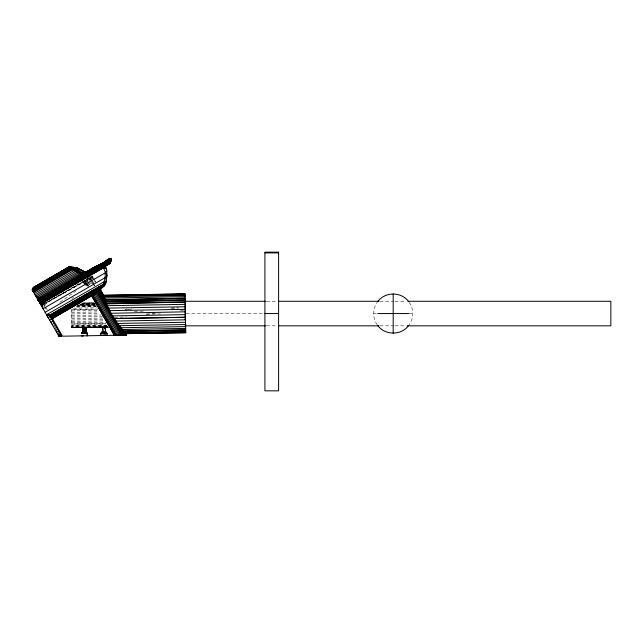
<?xml version="1.0" encoding="UTF-8"?>
<svg xmlns="http://www.w3.org/2000/svg" width="643" height="643" viewBox="0 0 643 643"><rect width="100%" height="100%" fill="white"/><g stroke="black" fill="none" stroke-linecap="round" stroke-linejoin="round"><path stroke-width="0.48" stroke-dasharray="3.21 2.41" d="M83.437 333.331L85.39 333.492L83.518 333.524L84.45 333.508L84.354 327.464L83.357 327.424L84.876 327.464C86.684 334.698 83.461 329.168 82.248 333.355L81.291 333.564L82.714 331.619L85.423 331.587L85.439 327.496L83.357 327.424L107.839 327.086L84.989 327.464C83.735 331.595 85.696 330.944 87.569 333.259L87.609 335.759L87.729 333.259L86.009 333.283L85.27 331.547L84.876 327.496L107.944 327.046M107.244 334.649C108.12 331.145 102.076 329.618 100.822 333.026L100.71 335.533L100.67 333.034L103.137 332.986L103.306 327.142L85.736 327.56C88.589 337.639 81.565 326.403 86.829 327.552L85.358 327.52L85.27 331.547M81.179 333.371L81.621 333.556L82.955 331.587L82.963 327.576L83.823 327.512L83.903 331.603L83.823 327.512L83.373 332.101L83.341 327.552L71.719 327.625L107.59 326.998M86.419 335.783L86.379 333.283L85.262 333.299L84.86 331.563L84.876 327.464L103.306 327.142L102.213 327.287L102.285 331.29L100.822 333.026L100.83 335.533L100.67 333.227L100.83 335.533M100.83 334.698L100.83 333.026L102.382 333.002L102.904 331.282L102.832 327.183L85.656 327.552L85.615 331.539L86.652 333.275M86.009 333.283L85.977 327.568L86.041 331.571L85.736 327.56L85.615 331.539L85.358 327.52L101.715 327.102L102.454 327.271L102.526 331.29L101.739 333.01C99.689 333.428 102.51 332.817 102.446 331.249L102.51 330.631M102.229 328.179L102.269 327.287M105.235 327.858L105.275 327.231L104.367 327.118L104.897 332.953L106.955 333.114L105.621 331.217L105.275 327.231L108.257 327.15M103.909 331.249L103.467 331.241L103.137 332.986L103.941 332.978L103.973 334.706C102.55 332.15 108.595 332.037 107.092 334.649L106.891 332.921M86.95 333.275L87.464 333.46L85.889 331.539L85.784 327.568L101.715 327.102L85.254 327.512M377.216 324.731C372.434 318.365 372.434 308.753 377.216 302.379M409.165 302.379C413.947 308.753 413.947 318.365 409.165 324.731M85.889 331.539L85.977 327.568L86.13 331.555C86.982 335.116 88.22 333.444 86.323 331.86M102.984 332.994C107.791 333.805 100.461 331.603 102.044 334.673M83.646 333.331L83.984 331.579L83.646 333.331L86.379 333.283M86.524 333.476L87.464 333.259L86.13 331.555L85.977 327.568L85.816 331.579L85.736 327.528L85.8 331.579L86.009 330.478M83.228 331.579L82.746 328.71L82.794 331.627L81.741 333.556L81.34 333.371L82.891 333.339L83.574 331.579L83.341 327.552L71.719 327.625L82.963 327.576L83.043 331.627L81.95 333.355L81.34 333.371L82.794 331.627L82.915 327.625L71.727 327.817L71.405 309.524L97.382 309.074L71.405 309.524M81.653 333.556L84.45 333.315L84.354 327.496M102.382 333.002L103.378 331.266M103.065 331.241L102.124 333.002L102.711 331.241L100.83 333.026M44.608 305.939L46.505 303.102L92.841 276.353L92.311 276.024L94.28 279.432M48.434 301.278L45.854 302.765L43.764 306.293M106.617 334.593L106.585 332.929C103.652 329.144 108.137 332.994 107.084 334.585M104.439 331.249L105.556 331.201L106.947 332.921M101.658 333.211L101.658 333.162M82.167 333.5L82.384 333.548M71.719 327.625L83.26 327.568L83.035 331.627L81.806 333.363L83.413 331.619L83.341 327.52M101.739 333.01L102.904 331.282M104.849 327.183L105.38 331.201C108.281 333.508 104.785 333.725 104.761 331.209M81.444 333.363C84.579 331.836 81.645 322.28 82.794 331.627L81.444 333.363L82.714 331.619L82.963 327.576M43.435 304.268L44.528 302.781M81.749 333.363L83.035 331.627M43.169 304.227L43.796 303.761L43.065 304.043M59.952 302.242L76.107 290.877M43.113 304.131L43.772 303.713L41.771 304.935M51.866 299.292L56.158 296.817M57.018 296.319L91.362 276.49M46.2 302.773L92.68 276.265L94.826 279.785M42.205 305.682L44.23 304.509L43.25 304.372L46.569 310.127M43.925 303.986L85.535 281.128L87.118 283.684M43.845 303.842L82.183 282.936L85.792 284.061M71.847 298.424L73.623 297.508M104.962 334.69L104.881 333.154L103.009 333.187L106.778 333.122M85.664 281.168L82.183 282.936M106.015 333.13L106.585 332.929L104.913 331.249L104.849 327.142M85.784 327.568L102.454 327.271M82.778 331.603L82.642 327.625L82.955 331.587M86.09 333.484L85.664 333.484L86.25 333.476M146.459 314.073L157.439 313.487M84.45 333.508L85.39 333.492M114.478 317.385L126.47 316.919M71.429 310.931L98.403 310.456M125.369 309.379L131.365 309.203L125.369 309.412M171.319 308.053L178.312 307.852M171.319 308.126L178.312 307.925M105.565 333.138L105.155 333.146L105.565 333.098M101.136 333.219L102.526 331.29L101.224 333.219M71.711 327.239L107.678 326.451M83.936 327.472L83.357 327.424L107.727 327.07M82.296 303.528L94.28 303.319M95.293 303.858L79.306 304.147L95.293 303.882M78.317 304.919L95.309 304.782L78.317 304.975M77.337 305.851L95.317 305.529M96.337 306.566L75.36 306.944L96.337 306.582M73.382 308.182L96.362 307.804M71.67 325.004L105.645 324.434M105.757 332.945L105.106 331.201M102.149 333.203L102.735 333.187L102.02 333.01M83.285 302.933L94.272 302.749M71.453 312.41L99.432 311.919M134.395 311.308L144.394 311.132M180.362 310.505L184.356 310.44M71.477 313.929L99.456 313.446M71.51 315.48L101.481 314.957M146.443 314.178L160.428 313.929M71.534 317.031L102.51 316.493M71.558 318.558L102.534 318.012M71.59 320.029L103.555 319.475M71.614 321.436L104.584 320.857M71.638 322.746L105.605 322.151M105.275 327.231L108.474 327.174M84.989 327.464L102.832 327.183M83.518 333.524L85.302 333.492M87.464 333.46L87.143 335.767L87.102 333.267M101.441 333.018L101.337 335.525M84.233 327.496L83.357 327.424L103.427 327.134M87.769 335.759L87.617 333.452L87.609 335.759M266.451 301.278L277.495 301.278M379.909 301.278L393.966 301.278M394.971 301.278L406.014 301.278M186.116 313.559L263.919 313.559M373.543 313.559L376.179 313.559M408.643 313.559L412.838 313.559M266.451 325.832L277.495 325.832M379.909 325.832L393.966 325.832M394.971 325.832L406.014 325.832M83.847 281.128L85.543 281.128M103.105 333.154L103.925 333.17M83.357 327.424L84.466 327.464M84.86 331.563L85.262 333.299L84.41 331.587L84.763 327.496L84.86 331.563L84.876 327.496M94.601 285.99L89.988 278.323L91.081 279.906M91.603 280.734L93.179 283.225M89.883 277.872L91.989 281.272M89.996 278.315L94.65 285.974M88.541 277.72L91.089 281.947M94.77 280.284L95.751 281.988M92.158 276.498L94.143 279.93M94.634 280.79L95.63 282.51M91.732 276.787L94.65 281.843M90.631 276.177L93.131 280.501M90.237 277.045L91.708 279.601M92.19 280.436L93.669 283M89.698 277.921L94.658 286.513M88.493 277.872L89.996 280.477M90.494 281.345L91.997 283.949M87.552 278.507L88.549 280.219M89.047 281.079L91.025 284.519M86.556 279.207L87.552 280.927M88.051 281.795L89.538 284.375M85.447 279.89L88.445 285.082M87.496 284.343L88.847 286.682M84.474 280.726L87.48 285.95M84.394 280.75L87.392 285.942L85.961 283.354M85.342 284.881L83.325 281.401L86.475 286.73M45.918 302.757L46.336 303.472M42.872 302.154L47.767 310.641M84.466 280.758L85.463 282.494M85.093 280.541L86.074 282.277M86.564 283.145L88.035 285.749M86.339 279.303L89.248 284.552M85.286 280.043L86.258 281.795M86.741 282.671L88.204 285.299M84.225 280.919L85.206 282.671M85.688 283.555L87.159 286.183M86.411 279.335L87.376 281.087M87.858 281.955L89.313 284.576M104.351 331.225L104.745 332.961M85.929 327.568L86.049 331.571L86.066 327.568M85.358 327.488L85.439 331.587M105.862 332.937L105.91 335.445M105.54 331.233L105.227 327.183L105.299 331.241M104.994 335.461L104.954 332.953L103.941 333.17M103.836 327.118L103.981 335.477M102.928 332.994L102.976 335.493M85.736 327.56L85.8 331.579M102.325 333.154L102.735 333.187L102.325 333.195M108.217 327.142L105.227 327.223L108.201 327.126M105.629 323.333L71.654 323.943L105.629 323.349M106.658 325.286L71.686 325.921L106.658 325.31M94.272 302.941L82.288 303.15L94.272 302.949M107.67 326.041L71.703 326.668L107.67 326.049M95.293 303.994L79.306 304.195L95.293 304.026M95.325 305.738L77.337 305.899L95.325 305.746M87.858 285.878L86.805 284.745L87.858 285.878M86.049 331.571L86.001 327.568L86.066 331.547"/><path stroke-width="0.96" d="M101.417 265.334L105.749 262.384L105.757 261.267C109.559 256.645 113.256 258.832 110.074 263.003L81.589 279.962L84.088 278.427L41.715 301.511L42.985 308.592M39.842 303.15L39.721 301.615L38.982 301.647M107.301 260.069L106.867 261.95L106.497 260.72L106.617 262.135L107.244 260.094L106.867 261.95L110.162 260.254L106.875 262.039M50.307 316.589L48.281 317.763L46.521 314.716L104.086 281.747L105.002 278.306L106.963 275.919L106.786 270.751L105.573 266.298L41.956 303.295L51.175 296.937L84.12 278.491L41.715 301.511L40.79 300.474L38.186 300.233L110.508 258.808L111.239 259.298L110.283 258.631L111.03 259.016L107.968 261.259M105.002 278.306L105.348 272.359L106.786 270.751M107.1 261.307L107.244 260.118L107.293 261.645M51.673 318.952L95.445 293.65L103.676 286.344L104.447 283.724L49.567 315.311M106.963 275.919L105.653 283.7L103.676 286.344L105.13 284.447L104.174 285.725L50.411 316.766M109.824 260.359L110.749 258.864L109.463 259.868M96.691 291.255L113.996 320.013L114.173 318.518L185.473 317.272L114.189 318.534L113.996 320.013L121.567 335.172L126.751 335.075L117.581 323.453L111.006 313.27L107.325 305.698L103.748 295.233L185.063 293.819L185.747 332.793L125.755 333.508M37.873 299.734L38.299 297.669L80.833 273.066L84.731 273.002M46.706 314.909L49.334 314.901L47.494 315.962L46.706 314.909L49.334 314.901L61.64 336.217L58.963 336.265L32.15 289.824L33.661 287.365L69.476 266.596L76.991 267.785L85.567 272.166M110.492 259.692L111.464 260.222L110.492 259.692L111.464 260.222L110.467 259.812L81.621 275.485L40.79 300.474M111.022 260.102L111.343 259.571L110.58 259.233L110.001 260.97L70.907 282.197M108.281 261.066L109.117 259.603M32.15 289.824L33.123 288.024L69.468 267.038L76.019 271.627L80.833 273.066M32.616 289.607L33.114 288.04L70.408 267.785L32.455 290.001M33.09 291.456L33.299 290.716M38.789 300.924L38.5 300.225L39.4 301.8M39.054 300.241L38.757 301.045M108.137 264.546L109.977 261.026L39.914 300.289M101.088 268.613L97.696 270.269M39.713 302.009L40.437 300.41L59.831 289.125L109.615 261.749L110.371 262.135L109.615 261.749L66.768 284.785M40.38 304.075L41.763 301.72L80.825 280.581L41.715 301.511L51.175 296.937L41.924 302.162M37.921 299.823L38.033 298.698M110.901 259.041C110.901 257.345 105.991 261.436 107.711 260.174L81.822 275.357M32.632 290.66L32.455 290.033C31.467 287.148 40.581 284.23 33.693 287.333L69.476 266.596M42.06 297.58L43.378 296.889L37.985 299.919L41.932 297.645L36.386 297.162M41.313 300.723L52.485 293.73L108.731 263.389L110.138 263.317L94.625 272.19M41.337 305.73L42.02 304.814M110.395 259.033L109.977 258.655L111.239 259.298M111.4 260.343L110.467 259.812L111.4 260.343L110.451 259.844L78.896 277.189L38.99 300.233M377.738 301.696C384.715 291.512 401.666 291.512 408.643 301.696M408.643 325.414C401.666 335.598 384.715 335.598 377.738 325.414M109.832 259.354L110.508 258.872M108.932 259.876L107.815 261.187L109.953 259.949M109.993 259.033L109.575 258.824L109.342 259.635L110.411 258.88M105.661 266.443L103.668 268.477L102.366 268.147L105.573 266.298M103.089 267.456L103.435 266.475L103.306 267.327L93.774 272.761M99.528 265.977L100.509 265.511L99.601 264.803L89.514 270.116M108.434 260.15L108.892 259.78L108.482 259.531L108.916 259.756M109.238 259.507L109.873 259.097L109.431 258.888L109.873 259.097M41.176 300.627L108.731 263.389M94.256 269.176L98.596 266.724L96.554 266.033L83.461 273.613L84.82 272.954L84.096 273.291M106.063 260.913L104.696 261.83M106.071 261.026L106.497 260.72M52.501 293.714L109.197 262.545L110.074 263.003L106.625 264.988M105.757 261.267L96.739 266.499M104.777 261.934L105.002 263.212L105.291 262.553M59.815 289.141L109.615 261.765L110.355 262.199L109.543 261.974L110.178 262.585L107.582 264.088M103.82 263.646C103.419 261.066 103.531 265.004 104.68 263.421M81.621 275.485L84 273.99L38.58 300.217M88.445 271.217L103.475 262.585M81.581 279.946L110.138 263.317L81.693 279.737M100.348 269.039L94.2 272.375L108.257 264.273L44.688 298.609M94.312 272.487L101.176 268.372M86.451 272.286L88.067 271.33M89.682 270.365L91.298 269.401M96.498 266.073L97.519 265.567L83.534 273.548L96.739 265.977L98.709 266.323L97.447 265.696M82.224 279.601L83.694 278.749M89.924 275.035L92.423 273.588M94.095 272.616L103.266 267.287M37.037 285.58L69.597 266.628L70.794 268.694M32.938 288.675L69.854 267.367M32.616 290.532L71.124 268.3M33.05 291.383L71.984 268.903L33.524 292.195L72.82 269.513M34.264 293.489L74.114 270.486M35.044 294.824L75.601 271.41M35.767 296.085L77.208 272.158M78.944 272.72L36.514 297.219L39.191 299.156M40.646 297.548L82.939 273.13M88.34 270.791L96.691 265.969M97.037 265.84L82.883 273.942L82.384 273.138M38.025 300L98.934 264.948L98.266 265.254M38.09 300.112L106.183 261.251L96.603 266.548L100.919 264.193L101.586 264.932M39.456 300.249L73.133 280.798L110.258 260.391L111.118 260.857M107.944 260.745L108.852 260.222M89.907 271.684L91.547 270.735M94.015 269.313L97.294 267.416L95.606 268.412M95.357 268.686L98.572 266.829M108.241 261.524L110.604 260.158M109.173 262.183L110.893 261.195M81.629 279.424L92.849 272.945M94.569 271.949L104.045 266.483M41.956 303.295L102.663 268.244M43.065 308.728L105.259 272.825M45.139 312.321L104.913 277.816M49.615 315.383L104.447 283.724M49.752 315.625L104.343 284.11L106.224 281.706L104.343 284.11L49.752 315.625L104.15 284.745L49.977 316.018M50.202 316.404L104.094 285.283M103.419 286.625L50.797 317.441M51.127 318.012L101.538 288.546L50.893 317.602M51.271 318.253L99.665 290.306L99.207 289.671M51.392 318.462L98.757 291.118M51.488 318.639L97.865 291.858M51.569 318.775L97.013 292.533M49.607 320.053L96.209 293.128M50.901 322.304L52.935 321.13M52.163 324.49L54.197 323.316M53.377 326.588L55.402 325.414M54.526 328.573L56.552 327.408M55.603 330.438L57.629 329.264M56.592 332.158L58.617 330.984M57.492 333.717L59.518 332.544M58.288 335.099L60.313 333.926M59.027 336.265L61.005 335.116L58.963 336.265L61.575 336.112M85.672 272.471L98.934 264.948M89.457 275.244L92.045 273.749M82.376 279.416L84.088 278.427M95.59 268.525L97.262 267.56M100.646 268.043L102.382 267.046M107.574 264.072L110.178 262.585L109.318 262.344L58.256 290.106L109.197 262.545M87.633 275.839L92.809 272.873M95.397 271.394L100.573 268.428M102.301 267.448L104.029 266.459M106.617 264.972L110.074 263.003L109.318 262.344M81.693 279.592L92.897 273.179M49.873 315.834L104.15 284.745M83.212 273.83L99.48 264.707M90.124 269.827L100.806 264.064M93.283 268.187L98.572 265.254M104.52 261.942L107.711 260.174M94.867 267.512L90.51 269.923L93.878 268.099M41.715 301.511L92.6 273.516L41.465 300.948M94.489 294.229L92.56 295.241M109.816 258.711L106.971 260.27L106.931 261.468L107.124 260.182L106.32 260.728L108.892 259.78L107.164 260.736M105.058 261.58L110.363 258.663L110.99 258.984M92.11 268.919L110.492 258.727M82.336 274.561L110.548 259.394M108.257 264.273L41.498 301.012L92.6 273.516L82.191 279.239M94.264 272.053L96 271.097M97.744 270.14L101.224 268.235M110.58 259.306L111.432 259.764L110.58 259.306L111.384 259.668L110.58 259.306L86.138 272.656L110.58 259.322L111.343 259.571M89.867 274.545L91.611 273.596M94.216 272.174L95.96 271.225M95.566 267.191L105.677 261.733M94.175 271.941L95.944 270.984M97.704 270.036L99.472 269.079M98.194 265.406L95.019 267.102L97.921 265.503M103.523 262.746L107.936 260.391M98.395 265.334L95.019 267.102L97.286 265.68M100.959 265.567L99.898 265.663M84.169 275.003L84.836 274.665M98.114 266.941L98.154 266.483L98.331 266.853M99.601 264.803L100.919 264.193M90.928 295.86L91.7 295.603M96.611 266.017L98.146 266.54L96.731 265.985M41.562 297.436L42.253 297.259M104.512 284.118L105.653 283.7L105.339 284.005L104.946 283.33M105.05 299.59L185.144 298.191L105.291 300.225L185.168 300.008L105.942 302.13L185.208 302.065L106.625 303.874L98.315 291.48M124.967 295.45L127.973 295.378M151.009 294.824L165.034 294.486M178.055 294.173L185.063 294.004L103.78 295.418M150.671 332.833L154.682 332.744M81.219 335.871L82.81 335.847M100.871 335.533L103.242 335.493M104.994 335.461L107.26 335.421M86.419 335.783L87.769 335.759M103.925 295.957L185.08 294.542M104.19 296.841L185.096 295.434M104.576 298.063L185.112 296.656M105.669 301.39L185.168 300.008M106.441 303.44L185.208 302.065M107.325 305.698L185.248 304.34M108.394 308.118L185.288 306.775M98.082 290.644L109.632 310.641L185.337 309.339M111.006 313.27L185.377 311.823M112.525 315.906L185.425 314.636M115.861 321.05L185.522 319.828M117.581 323.453L185.562 322.272M119.293 325.696L185.602 324.546M120.876 327.737L185.634 326.604M122.339 329.529L185.666 328.42M123.617 331.041L185.69 329.955L123.689 331.121L125.988 335.091M124.629 332.246L185.714 331.177M125.385 333.122L185.731 332.069M125.859 333.653L185.739 332.608M82.569 335.847L83.486 335.831M114.43 335.292L92.037 294.952M264.916 252.908L278.604 252.908M265.446 301.278L185.12 301.278L185.12 319.692M278.499 301.278L378.904 301.278M408.024 301.278L610.85 301.278L610.85 325.832L407.019 325.832M264.916 313.559L278.604 313.559M377.738 313.559L408.643 313.559M185.12 325.832L265.446 325.832M278.499 325.832L378.904 325.832M73.206 270.02L77.795 271.844M108.972 259.169L109.495 259.33L109.069 259.113M70.497 266.724L72.571 269.819M71.751 269.53L72.402 269.73M90.759 275.108L89.634 274.44M78.237 268.372L76.975 267.745L80.488 273.838M110.717 261.54L109.945 261.146L110.636 261.653M109.543 261.974L110.299 262.36M109.053 262.907L110.074 263.421M110.58 259.233L111.384 259.668M104.423 266.958L105.034 266.604L106.232 268.686L103.668 268.477L106.947 275.517M46.971 315.488L47.502 315.97M69.452 267.038L69.275 266.652L70.095 268.01M69.275 266.805L70.039 268.131M41.626 306.229L42.462 307.097L39.737 302.379L40.525 303.745M104.254 263.702L103.587 262.521M102.245 263.493L102.848 264.546M106.392 280.203L105.966 279.785M99.97 288.852L103.844 295.563M100.179 289.655L104.11 296.463M124.983 332.616L126.406 335.083M99.601 289.382L104.56 297.982M99.512 290.266L105.348 300.369M121.736 328.75L125.401 335.099M98.628 290.025L106.625 303.874M118.979 325.27L124.662 335.116M114.189 318.534L123.769 335.132M88.204 275.349L89.2 277.061M97.632 291.665L122.733 335.148M97.013 292.629L121.567 335.172L62.532 336.201L52.123 318.181M83.092 270.775L84.579 273.347M95.984 293.104L120.281 335.188M81.082 269.73L83.076 273.171M85.061 276.619L86.058 278.347M95.011 293.859L118.891 335.22M78.952 268.645L81.95 273.838M93.934 294.59L117.404 335.244M80.399 273.822L76.895 267.769L80.319 273.902M75.456 267.649L78.462 272.849M74.114 267.48L76.292 271.258M72.868 267.255L74.853 270.695L73.736 267.375M71.767 267.03L73.607 270.213M70.634 267.97L71.445 269.385M39.753 300.281L41.964 304.123M102.004 297.436L109.64 310.665M70.111 266.684L71.341 268.814M104.592 262.055L104.849 263.003M105.556 261.404L105.749 262.384M104.086 281.747L104.246 283.74M185.586 323.927L185.602 324.675M185.208 302.306L185.192 301.382M393.186 293.907L393.186 333.203M104.439 266.966L81.661 280.083L104.439 266.966M92.536 268.83L90.888 269.747L92.568 268.814M91.563 273.814L89.811 274.762L91.563 273.805M115.949 335.268L92.383 294.59L115.957 335.268M278.604 252.169L264.916 252.169L264.916 390.831L278.604 390.831L278.604 252.169M114.51 335.292L91.378 295.314L114.51 335.292"/></g></svg>
